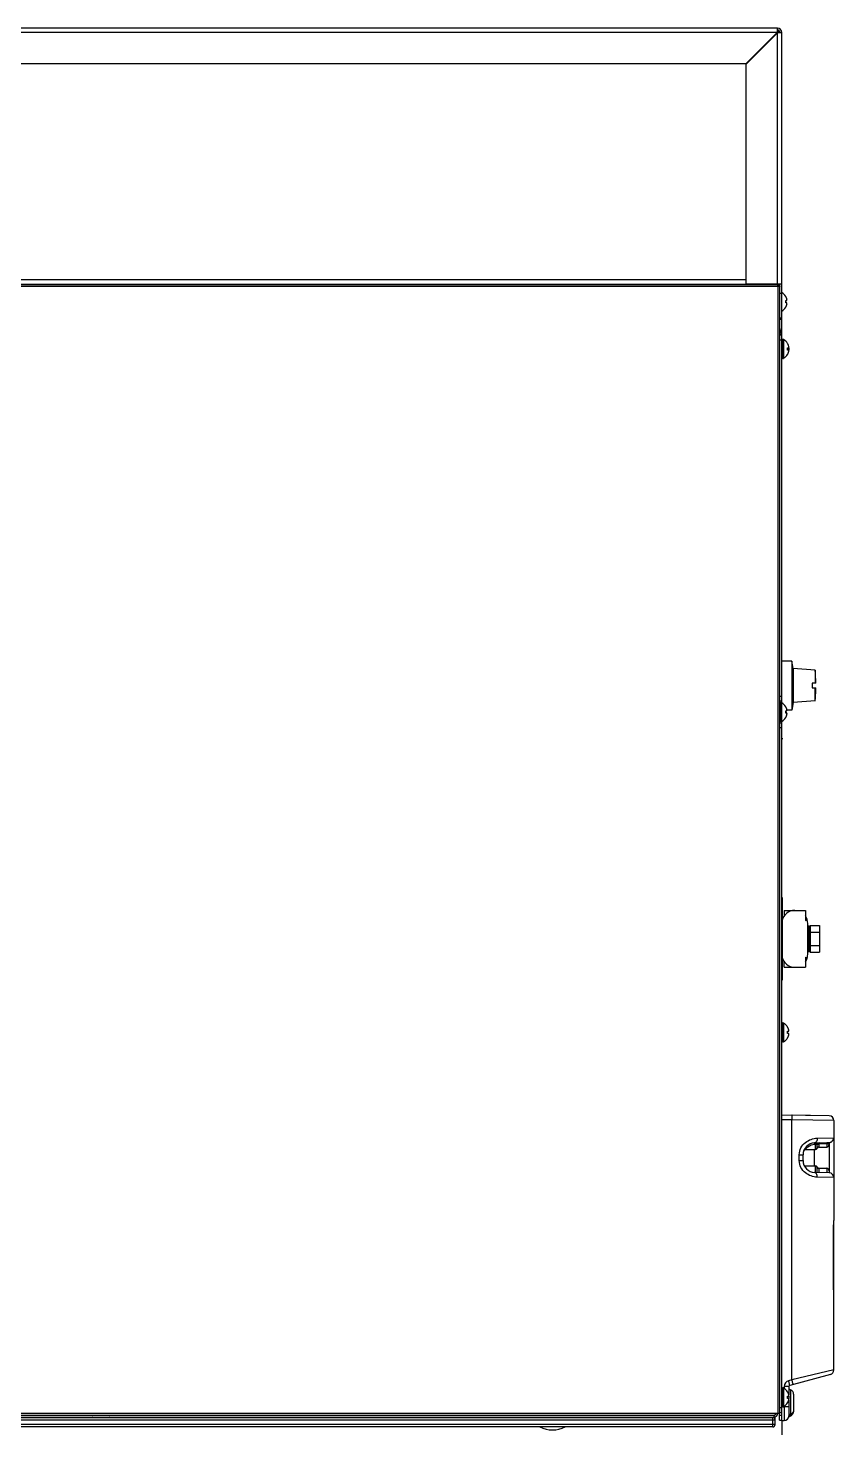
# Model space of a CAD drawing. Header units: millimetres. Extents: x -2618 to 1806, y -1718 to 1521.
# Drawn here: x -888 to -548, y -107 to 487 of the extents above; entities that cross this region are included whole.
import ezdxf

# ---------------------------------------------------------------- set-up
doc = ezdxf.new("R2010")
doc.units = ezdxf.units.MM
doc.header["$LTSCALE"] = 346.5
doc.layers.get('0').update_dxf_attribs({"linetype": 'CONTINUOUS'})
for name, color, linetype in [('ASSI', 7, 'CONTINUOUS'), ('COSMETICHE', 7, 'CONTINUOUS'), ('CURVE', 7, 'CONTINUOUS'), ('GEOM', 7, 'CONTINUOUS')]:
    doc.layers.add(name, color=color, linetype=linetype)

msp = doc.modelspace()

# ---------------------------------------------------------------- linework, layer by layer
for p, q in [((-568.26, 373.55), (-568.23, 373.55)), ((-568.26, 371.75), (-567.71, 371.75)), ((-567.71, 370.75), (-568.26, 370.75)), ((-568.23, 368.95), (-568.26, 368.95)), ((-569.91, 357.6), (-569.91, 363.75)), ((-567.46, 353.65), (-567.43, 353.65)), ((-567.46, 351.85), (-566.91, 351.85)), ((-566.91, 350.85), (-567.46, 350.85)), ((-567.1, 351.85), (-567.1, 350.85)), ((-566.91, 351.85), (-566.91, 350.85)), ((-567.43, 349.05), (-567.46, 349.05)), ((-565.71, 219.58), (-569.91, 219.58)), ((-565.71, 219.58), (-565.71, 202.65)), ((-565.15, 216.4), (-565.71, 219.58)), ((-555.85, 215.75), (-565.15, 216.4)), ((-565.15, 216.4), (-565.15, 202.7)), ((-555.85, 215.75), (-555.85, 210.25)), ((-555.51, 210.25), (-557.01, 210.25)), ((-557.01, 210.25), (-557.01, 208.25)), ((-557.01, 208.25), (-555.51, 208.25)), ((-555.85, 208.25), (-555.85, 205.33)), ((-555.85, 202.75), (-555.85, 208.25)), ((-565.71, 202.65), (-565.71, 198.92)), ((-565.15, 202.1), (-565.71, 198.92)), ((-555.85, 202.75), (-565.15, 202.1)), ((-565.15, 202.7), (-565.15, 202.1)), ((-568.26, 200.35), (-568.23, 200.35)), ((-568.26, 198.55), (-567.71, 198.55)), ((-567.71, 197.55), (-568.26, 197.55)), ((-567.71, 197.75), (-568.24, 197.75)), ((-565.71, 198.92), (-567.7, 198.92)), ((-568.23, 195.75), (-568.26, 195.75)), ((-568.91, 114.35), (-559.91, 114.35)), ((-568.91, 114.35), (-568.91, 112.01)), ((-559.91, 114.35), (-559.91, 110.08)), ((-559.91, 110.08), (-559.1, 110.3)), ((-558.91, 95.85), (-558.91, 108.85)), ((-557.91, 108), (-553.91, 108)), ((-557.91, 108), (-557.91, 96.7)), ((-553.91, 108), (-553.91, 96.7)), ((-558.66, 105.83), (-558.66, 105.64)), ((-558.66, 104.62), (-558.66, 103.97)), ((-558.66, 103.14), (-558.66, 102.42)), ((-558.66, 102.4), (-558.16, 102.4)), ((-558.66, 102.4), (-558.66, 102.3)), ((-558.66, 102.35), (-558.16, 102.35)), ((-558.66, 102.3), (-558.16, 102.3)), ((-558.66, 101.38), (-558.66, 100.82)), ((-558.28, 103.98), (-558.16, 103.98)), ((-558.2, 103.93), (-558.16, 103.93)), ((-558.18, 105.36), (-558.16, 105.36)), ((-558.17, 105.32), (-558.16, 105.32)), ((-558.16, 105.36), (-558.16, 105.29)), ((-558.16, 105.28), (-558.16, 105.06)), ((-558.16, 103.98), (-558.16, 103.89)), ((-558.16, 103.88), (-558.16, 103.32)), ((-558.16, 102.4), (-558.16, 102.3)), ((-558.16, 102.3), (-558.16, 101.56)), ((-557.91, 105.17), (-553.91, 105.17)), ((-558.66, 100.81), (-558.66, 100.72)), ((-558.66, 100.77), (-558.61, 100.77)), ((-558.66, 100.72), (-558.53, 100.72)), ((-558.66, 99.64), (-558.66, 99.43)), ((-558.66, 99.41), (-558.66, 99.34)), ((-558.66, 99.38), (-558.65, 99.38)), ((-558.66, 99.34), (-558.63, 99.34)), ((-558.16, 100.73), (-558.16, 100.08)), ((-558.16, 99.06), (-558.16, 98.87)), ((-557.91, 99.52), (-553.91, 99.52)), ((-557.91, 96.7), (-553.91, 96.7)), ((-568.91, 90.35), (-568.91, 92.69)), ((-568.91, 90.35), (-559.91, 90.35)), ((-559.91, 94.62), (-559.1, 94.4)), ((-559.91, 94.62), (-559.91, 90.35)), ((-567.46, 65.15), (-567.43, 65.15)), ((-567.46, 63.35), (-566.91, 63.35)), ((-566.91, 62.35), (-567.46, 62.35)), ((-567.43, 60.55), (-567.46, 60.55)), ((-549.87, 27.65), (-569.91, 28)), ((-565.59, 25.93), (-569.91, 26)), ((-547.91, 25.65), (-565.59, 25.93)), ((-565.59, -83.78), (-565.59, 25.93)), ((-547.91, 25.65), (-547.91, -16.46)), ((-554.93, 18.21), (-547.91, 18.43)), ((-560.64, 12.82), (-560.4, 13.21)), ((-560.4, 13.21), (-560, 13.45)), ((-560, 13.45), (-559.69, 13.5)), ((-559.69, 13.5), (-555.66, 13.5)), ((-556.08, 16.21), (-549.84, 16.43)), ((-556.05, 15.67), (-555.66, 15.68)), ((-555.66, 13.5), (-555.66, 15.68)), ((-554.95, 14), (-554.95, 15.48)), ((-554.24, 15.77), (-554.24, 14.5)), ((-554.24, 14.5), (-550.91, 14.5)), ((-554.22, 15.83), (-550.91, 15.92)), ((-550.91, 15.92), (-550.91, 14.5)), ((-549.91, 15.6), (-549.91, 15.5)), ((-549.24, 16.54), (-549.24, 16.55)), ((-562.53, 11.22), (-560.91, 11.22)), ((-562.53, 8.78), (-562.53, 11.22)), ((-562.53, 8.78), (-560.91, 8.78)), ((-560.91, 8.78), (-560.91, 11.22)), ((-560.35, 6.5), (-555.66, 6.5)), ((-555.66, 3.77), (-555.66, 6.5)), ((-554.95, 3.75), (-554.95, 6)), ((-549.84, 3.57), (-556.08, 3.79)), ((-547.91, 1.57), (-554.93, 1.79)), ((-554.24, 5.5), (-550.91, 5.5)), ((-554.24, 5.5), (-554.24, 3.72)), ((-550.91, 5.5), (-550.91, 3.6)), ((-549.91, 4.5), (-549.91, 3.57)), ((-547.91, -79.57), (-547.91, -16.85)), ((-548.13, -21.11), (-548.08, -21.11)), ((-548.13, -42.89), (-548.13, -21.11)), ((-548.08, -21.1), (-547.91, -21.1)), ((-548.08, -42.89), (-548.08, -21.11)), ((-548.13, -42.89), (-548.08, -42.89)), ((-548.08, -42.9), (-547.91, -42.9)), ((-549.39, -81.5), (-566.54, -86.1)), ((-547.91, -79.57), (-565.59, -83.78)), ((-566.91, -86.58), (-568.87, -86.58)), ((-568.87, -86.58), (-568.87, -87.37)), ((-567.46, -88.85), (-567.43, -88.85)), ((-565.59, -83.78), (-567.02, -84.17)), ((-566.91, -86.58), (-566.91, -90.15)), ((-564.99, -83.64), (-565.59, -83.78)), ((-568.97, -95), (-566.91, -95)), ((-568.87, -94.93), (-568.87, -95)), ((-568.87, -95), (-568.87, -95.1)), ((-567.46, -90.65), (-566.91, -90.65)), ((-566.91, -91.65), (-567.46, -91.65)), ((-567.43, -93.45), (-567.46, -93.45)), ((-566.91, -90.65), (-566.91, -91.65)), ((-566.91, -92.15), (-566.91, -99)), ((-1100.71, -99.65), (-572.71, -99.65)), ((-1100.71, -100.65), (-572.71, -100.65)), ((-844.64, -99.65), (-844.64, -99.55)), ((-828.77, -99.65), (-828.77, -99.55)), ((-600.31, -99.65), (-600.31, -99.55)), ((-598.79, -99.55), (-598.79, -99.66)), ((-598.31, -99.55), (-598.31, -99.66)), ((-595.64, -99.65), (-595.64, -99.55)), ((-579.77, -99.65), (-579.77, -99.55)), ((-573.71, -103.65), (-573.71, -99.65)), ((-572.71, -102.65), (-572.71, -99.65)), ((-570.91, -100.75), (-570.91, -97.85)), ((-570.91, -98.75), (-569.91, -98.75)), ((-570.91, -100.75), (-569.91, -100.75)), ((-569.91, -101), (-569.91, -97.65)), ((-572.71, -102.65), (-1100.71, -102.65)), ((-573.71, -103.65), (-1099.71, -103.65)), ((-569.91, -101), (-568.91, -101))]:
    msp.add_line(p, q)
for points in [[(-554.22, 15.83), (-554.24, 15.8), (-554.24, 15.77)], [(-548.08, -21.11), (-548.08, -20.88), (-548.04, -19.47), (-547.98, -18.23), (-547.92, -17.14), (-547.91, -16.46)], [(-547.91, -47.54), (-547.92, -47), (-547.97, -45.92), (-548.04, -44.67), (-548.08, -43.25), (-548.08, -42.89)]]:
    msp.add_lwpolyline(points)
for centre, radius, start, end in [((-572.31, 371.06), 4.75, 28.96839, 31.53408), ((-572.01, 371.25), 3.79, 0.00886, 7.59866), ((-572.01, 371.25), 3.79, 352.40134, 359.99114), ((-572.31, 371.44), 4.75, 328.46592, 331.03161), ((-572.31, 371.07), 4.75, 28.00723, 28.96807), ((-572.31, 371.43), 4.75, 331.03193, 331.99277), ((-572.31, 371.07), 4.75, 26.68055, 28.00726), ((-572.31, 371.43), 4.75, 331.99274, 333.31945), ((-572.3, 371.07), 4.74, 25.54045, 26.68049), ((-572.3, 371.43), 4.74, 333.31951, 334.45955), ((-572.3, 371.07), 4.74, 24.57112, 25.54044), ((-572.3, 371.43), 4.74, 334.45956, 335.42888), ((-572.3, 371.07), 4.73, 23.31944, 24.57114), ((-572.3, 371.43), 4.73, 335.42886, 336.68056), ((-572.29, 371.07), 4.73, 22.54613, 23.31936), ((-572.29, 371.43), 4.73, 336.68064, 337.45387), ((-572.28, 371.08), 4.72, 21.01441, 22.54631), ((-572.28, 371.42), 4.72, 337.45369, 338.98559), ((-572.28, 371.08), 4.72, 20.51698, 21.01413), ((-572.28, 371.42), 4.72, 338.98587, 339.48302), ((-572.27, 371.08), 4.7, 18.46482, 20.51762), ((-572.27, 371.42), 4.7, 339.48238, 341.53518), ((-572.25, 371.09), 4.68, 17.38273, 18.46428), ((-572.25, 371.41), 4.68, 341.53572, 342.61727), ((-572.23, 371.09), 4.67, 16.39456, 17.38268), ((-572.23, 371.41), 4.67, 342.61732, 343.60544), ((-572.2, 371.1), 4.64, 14.31758, 16.39605), ((-572.2, 371.4), 4.64, 343.60396, 345.68242), ((-569.69, 372), 2, 3.75577, 7.27883), ((-569.69, 372), 1.99, 352.72085, 356.33949), ((-569.69, 370.5), 1.99, 3.66051, 7.27916), ((-569.69, 370.5), 2, 352.72119, 356.2442), ((-569.66, 372), 1.96, 1.86802, 3.74828), ((-569.65, 372), 1.95, 0.06435, 1.86766), ((-569.65, 372), 1.95, 357.55499, 0.06214), ((-569.66, 372), 1.96, 356.34789, 357.55576), ((-569.66, 370.5), 1.96, 2.44426, 3.6521), ((-569.65, 370.5), 1.95, 359.93783, 2.44504), ((-569.65, 370.5), 1.95, 358.13237, 359.93561), ((-569.66, 370.5), 1.96, 356.25169, 358.13202), ((-571.51, 351.16), 4.75, 28.96839, 31.53408), ((-571.21, 351.35), 3.79, 0.00886, 7.59866), ((-571.21, 351.35), 3.79, 352.40134, 359.99114), ((-571.51, 351.17), 4.75, 28.00723, 28.96807), ((-571.51, 351.17), 4.75, 26.68055, 28.00726), ((-571.5, 351.17), 4.74, 25.54045, 26.68049), ((-571.5, 351.17), 4.74, 24.57112, 25.54044), ((-571.5, 351.17), 4.73, 23.31944, 24.57114), ((-571.49, 351.17), 4.73, 22.54613, 23.31936), ((-571.48, 351.18), 4.72, 21.01441, 22.54631), ((-571.48, 351.18), 4.72, 20.51698, 21.01413), ((-571.47, 351.18), 4.7, 18.46482, 20.51762), ((-571.45, 351.19), 4.68, 17.38273, 18.46428), ((-571.43, 351.19), 4.67, 16.39456, 17.38268), ((-571.4, 351.2), 4.64, 14.31758, 16.39605), ((-571.4, 351.5), 4.64, 343.60396, 345.68242), ((-568.89, 352.1), 2, 3.75577, 7.27883), ((-568.89, 352.1), 1.99, 352.72085, 356.33949), ((-568.89, 350.6), 1.99, 3.66051, 7.27916), ((-568.89, 350.6), 2, 352.72119, 356.2442), ((-568.86, 352.1), 1.96, 1.86802, 3.74828), ((-568.85, 352.1), 1.95, 0.06435, 1.86766), ((-568.85, 352.1), 1.95, 357.55499, 0.06214), ((-568.86, 352.1), 1.96, 356.34789, 357.55576), ((-568.86, 350.6), 1.96, 2.44426, 3.6521), ((-568.85, 350.6), 1.95, 359.93783, 2.44504), ((-568.85, 350.6), 1.95, 358.13237, 359.93561), ((-568.86, 350.6), 1.96, 356.25169, 358.13202), ((-571.51, 351.54), 4.75, 328.46592, 331.03161), ((-571.51, 351.53), 4.75, 331.03193, 331.99277), ((-571.51, 351.53), 4.75, 331.99274, 333.31945), ((-571.5, 351.53), 4.74, 333.31951, 334.45955), ((-571.5, 351.53), 4.74, 334.45956, 335.42888), ((-571.5, 351.53), 4.73, 335.42886, 336.68056), ((-571.49, 351.53), 4.73, 336.68064, 337.45387), ((-571.48, 351.52), 4.72, 337.45369, 338.98559), ((-571.48, 351.52), 4.72, 338.98587, 339.48302), ((-571.47, 351.52), 4.7, 339.48238, 341.53518), ((-571.45, 351.51), 4.68, 341.53572, 342.61727), ((-571.43, 351.51), 4.67, 342.61732, 343.60544), ((-615.51, 209.34), 60, 0.87368, 6.13749), ((-615.51, 209.16), 60, 353.86251, 359.12632), ((-615.51, 209.16), 60, 356.26513, 359.12632), ((-572.31, 197.86), 4.75, 28.96839, 31.53408), ((-572.01, 198.05), 3.79, 0.00886, 7.59866), ((-572.01, 198.05), 3.79, 352.40134, 359.99114), ((-572, 198.25), 3.78, 0.00197, 4.5792), ((-572.31, 197.87), 4.75, 28.00723, 28.96807), ((-572.31, 198.23), 4.75, 331.03193, 331.99277), ((-572.31, 197.87), 4.75, 26.68055, 28.00726), ((-572.31, 198.23), 4.75, 331.99274, 333.31945), ((-572.3, 197.87), 4.74, 25.54045, 26.68049), ((-572.3, 198.23), 4.74, 333.31951, 334.45955), ((-572.3, 197.87), 4.74, 24.57112, 25.54044), ((-572.3, 198.23), 4.74, 334.45956, 335.42888), ((-572.3, 197.87), 4.73, 23.31944, 24.57114), ((-572.3, 198.23), 4.73, 335.42886, 336.68056), ((-572.29, 197.87), 4.73, 22.54613, 23.31936), ((-572.29, 198.23), 4.73, 336.68064, 337.45387), ((-572.28, 197.88), 4.72, 21.01441, 22.54631), ((-572.28, 198.22), 4.72, 337.45369, 338.98559), ((-572.28, 197.88), 4.72, 20.51698, 21.01413), ((-572.28, 198.22), 4.72, 338.98587, 339.48302), ((-572.27, 197.88), 4.7, 18.46482, 20.51762), ((-572.27, 198.22), 4.7, 339.48238, 341.53518), ((-572.25, 197.89), 4.68, 17.38273, 18.46428), ((-572.25, 198.21), 4.68, 341.53572, 342.61727), ((-572.23, 197.89), 4.67, 16.39456, 17.38268), ((-572.23, 198.21), 4.67, 342.61732, 343.60544), ((-572.2, 197.9), 4.64, 14.31758, 16.39605), ((-572.2, 198.2), 4.64, 343.60396, 345.68242), ((-569.69, 198.8), 2, 3.75577, 7.27883), ((-569.69, 198.8), 1.99, 352.72085, 356.33949), ((-569.69, 197.5), 1.99, 3.66051, 7.27916), ((-569.69, 197.3), 1.99, 3.66051, 7.27916), ((-569.69, 197.3), 2, 352.72119, 356.2442), ((-569.66, 198.8), 1.96, 1.86802, 3.74828), ((-569.65, 198.8), 1.95, 0.06435, 1.86766), ((-569.65, 198.8), 1.95, 357.55499, 0.06214), ((-569.66, 198.8), 1.96, 356.34789, 357.55576), ((-569.66, 197.5), 1.96, 2.44426, 3.6521), ((-569.65, 197.5), 1.96, 1.48247, 2.44407), ((-569.65, 197.5), 1.95, 358.13236, 359.95224), ((-569.65, 197.5), 1.96, 357.085, 358.13272), ((-569.66, 197.3), 1.96, 2.44426, 3.6521), ((-569.65, 197.3), 1.95, 359.93783, 2.44504), ((-569.65, 197.3), 1.95, 358.13237, 359.93561), ((-569.66, 197.3), 1.96, 356.25169, 358.13202), ((-569.65, 197.5), 1.95, 359.9535, 1.48267), ((-572.31, 198.24), 4.75, 328.46592, 331.03161), ((-564.41, 108.85), 5.5, 90, 170.64892), ((-564.41, 108.85), 5.5, 0, 35.0968), ((-564.41, 95.85), 5.5, 324.9032, 0), ((-564.41, 95.85), 5.5, 189.35108, 270), ((-571.51, 62.66), 4.75, 28.96839, 31.53408), ((-571.21, 62.85), 3.79, 0.00886, 7.59866), ((-571.21, 62.85), 3.79, 352.40134, 359.99114), ((-571.51, 63.04), 4.75, 328.46592, 331.03161), ((-571.51, 62.67), 4.75, 28.00723, 28.96807), ((-571.51, 63.03), 4.75, 331.03193, 331.99277), ((-571.51, 62.67), 4.75, 26.68055, 28.00726), ((-571.51, 63.03), 4.75, 331.99274, 333.31945), ((-571.5, 62.67), 4.74, 25.54045, 26.68049), ((-571.5, 63.03), 4.74, 333.31951, 334.45955), ((-571.5, 62.67), 4.74, 24.57112, 25.54044), ((-571.5, 63.03), 4.74, 334.45956, 335.42888), ((-571.5, 62.67), 4.73, 23.31944, 24.57114), ((-571.5, 63.03), 4.73, 335.42886, 336.68056), ((-571.49, 62.67), 4.73, 22.54613, 23.31936), ((-571.49, 63.03), 4.73, 336.68064, 337.45387), ((-571.48, 62.68), 4.72, 21.01441, 22.54631), ((-571.48, 63.02), 4.72, 337.45369, 338.98559), ((-571.48, 62.68), 4.72, 20.51698, 21.01413), ((-571.48, 63.02), 4.72, 338.98587, 339.48302), ((-571.47, 62.68), 4.7, 18.46482, 20.51762), ((-571.47, 63.02), 4.7, 339.48238, 341.53518), ((-571.45, 62.69), 4.68, 17.38273, 18.46428), ((-571.45, 63.01), 4.68, 341.53572, 342.61727), ((-571.43, 62.69), 4.67, 16.39456, 17.38268), ((-571.43, 63.01), 4.67, 342.61732, 343.60544), ((-571.4, 62.7), 4.64, 14.31758, 16.39605), ((-571.4, 63), 4.64, 343.60396, 345.68242), ((-568.89, 63.6), 2, 3.75577, 7.27883), ((-568.89, 63.6), 1.99, 352.72085, 356.33949), ((-568.89, 62.1), 1.99, 3.66051, 7.27916), ((-568.89, 62.1), 2, 352.72119, 356.2442), ((-568.86, 63.6), 1.96, 1.86802, 3.74828), ((-568.85, 63.6), 1.95, 0.06435, 1.86766), ((-568.85, 63.6), 1.95, 357.55499, 0.06214), ((-568.86, 63.6), 1.96, 356.34789, 357.55576), ((-568.86, 62.1), 1.96, 2.44426, 3.6521), ((-568.85, 62.1), 1.95, 359.93783, 2.44504), ((-568.85, 62.1), 1.95, 358.13237, 359.93561), ((-568.86, 62.1), 1.96, 356.25169, 358.13202), ((-549.91, 25.65), 2, 0, 89), ((-549.91, 18.43), 2, 272, 0), ((-555.91, 11.22), 5, 92, 180), ((-555.66, 14.25), 0.75, 270, 340.52878), ((-554.24, 13.75), 0.75, 90, 160.52878), ((-550.91, 15.5), 1, 270, 0), ((-548.91, 15.6), 1, 109.47122, 180), ((-555.91, 8.78), 5, 180, 268), ((-555.66, 5.75), 0.75, 19.47122, 90), ((-554.24, 6.25), 0.75, 199.47122, 270), ((-550.91, 4.5), 1, 0, 90), ((-549.91, 1.57), 2, 0, 88), ((-549.91, -79.57), 2, 285, 359.99258), ((-566.37, -86.58), 2.5, 105.00001, 179.99999), ((-571.51, -91.34), 4.75, 28.96839, 31.53408), ((-571.51, -91.33), 4.75, 28.00723, 28.96807), ((-566.41, -86.58), 0.5, 105, 180), ((-571.21, -91.15), 3.79, 0.00886, 7.59866), ((-571.21, -91.15), 3.79, 352.40134, 359.99114), ((-571.51, -90.96), 4.75, 328.46592, 331.03161), ((-571.51, -90.97), 4.75, 331.03193, 331.99277), ((-571.51, -91.33), 4.75, 26.68055, 28.00726), ((-571.51, -90.97), 4.75, 331.99274, 333.31945), ((-571.5, -91.33), 4.74, 25.54045, 26.68049), ((-571.5, -90.97), 4.74, 333.31951, 334.45955), ((-571.5, -91.33), 4.74, 24.57112, 25.54044), ((-571.5, -90.97), 4.74, 334.45956, 335.42888), ((-571.5, -91.33), 4.73, 23.31944, 24.57114), ((-571.5, -90.97), 4.73, 335.42886, 336.68056), ((-571.49, -91.33), 4.73, 22.54613, 23.31936), ((-571.49, -90.97), 4.73, 336.68064, 337.45387), ((-571.48, -91.32), 4.72, 21.01441, 22.54631), ((-571.48, -90.98), 4.72, 337.45369, 338.98559), ((-571.48, -91.32), 4.72, 20.51698, 21.01413), ((-571.48, -90.98), 4.72, 338.98587, 339.48302), ((-571.47, -91.32), 4.7, 18.46482, 20.51762), ((-571.47, -90.98), 4.7, 339.48238, 341.53518), ((-571.45, -91.31), 4.68, 17.38273, 18.46428), ((-571.45, -90.99), 4.68, 341.53572, 342.61727), ((-571.43, -91.31), 4.67, 16.39456, 17.38268), ((-571.43, -90.99), 4.67, 342.61732, 343.60544), ((-571.4, -91.3), 4.64, 14.31758, 16.39605), ((-571.4, -91), 4.64, 343.60396, 345.68242), ((-568.89, -90.4), 2, 3.75577, 7.27883), ((-568.89, -90.4), 1.99, 352.72085, 356.33949), ((-568.89, -91.9), 1.99, 3.66051, 7.27916), ((-568.89, -91.9), 2, 352.72119, 356.2442), ((-568.86, -90.4), 1.96, 1.86802, 3.74828), ((-568.85, -90.4), 1.95, 0.06435, 1.86766), ((-568.85, -90.4), 1.95, 357.55499, 0.06214), ((-568.86, -90.4), 1.96, 356.34789, 357.55576), ((-568.86, -91.9), 1.96, 2.44426, 3.6521), ((-568.85, -91.9), 1.95, 359.93783, 2.44504), ((-568.85, -91.9), 1.95, 358.13237, 359.93561), ((-568.86, -91.9), 1.96, 356.25169, 358.13202), ((-846.13, -99.15), 0.5, 270, 309.52284), ((-827.29, -99.15), 0.5, 230.4993, 270), ((-721.63, -99.15), 0.5, 296.61521, 309.5007), ((-702.79, -99.15), 0.5, 230.47716, 243.38377), ((-629.13, -99.15), 0.5, 296.5639, 304.99126), ((-608.29, -99.15), 0.5, 235.00874, 243.4361), ((-597.13, -99.15), 0.5, 270, 309.52284), ((-578.29, -99.15), 0.5, 230.4993, 270), ((-573.71, -100.65), 1, 0, 90), ((-568.91, -99), 2, 270, 0), ((-573.71, -102.65), 1, 270, 0)]:
    msp.add_arc(centre, radius, start, end)
for points, knots in [([(-565.59, 25.93), (-565.59, 26.18), (-565.58, 26.65), (-565.57, 27.21), (-565.58, 27.56), (-565.57, 27.76), (-565.6, 27.84), (-565.58, 27.92), (-565.59, 27.92)], [0, 0, 0, 0, 0.38252, 0.706801, 0.831043, 0.923531, 0.980442, 1, 1, 1, 1]), ([(-562.53, 11.22), (-562.53, 12.22), (-562.02, 14.24), (-559.54, 17.19), (-556.7, 18.16), (-554.93, 18.21)], [0, 0, 0, 0, 0.266995, 0.529892, 1, 1, 1, 1]), ([(-554.93, 18.21), (-554.92, 17.74), (-555.02, 16.9), (-555.74, 16.23), (-556.08, 16.21)], [0, 0, 0, 0, 0.582908, 1, 1, 1, 1]), ([(-559.69, 13.5), (-559.72, 13.51), (-559.58, 13.66), (-559.55, 13.85), (-559.25, 14.24), (-558.36, 15.2), (-557.05, 15.64), (-556.05, 15.67)], [0, 0, 0, 0, 0.020024, 0.080289, 0.180438, 0.315929, 1, 1, 1, 1]), ([(-556.08, 16.19), (-556.08, 16.2), (-556.08, 16.2), (-556.08, 16.21), (-556.08, 16.21)], [0, 0, 0, 0, 0.739021, 1, 1, 1, 1]), ([(-556.05, 15.67), (-556.05, 15.73), (-556.06, 15.91), (-556.06, 16.08), (-556.08, 16.19)], [0, 0, 0, 0, 0.353636, 1, 1, 1, 1]), ([(-555.66, 15.68), (-555.66, 15.82), (-555.65, 16.01), (-555.69, 16.15), (-555.68, 16.23), (-555.69, 16.23)], [0, 0, 0, 0, 0.729668, 0.930649, 1, 1, 1, 1]), ([(-555.66, 15.68), (-555.57, 15.69), (-555.33, 15.69), (-555.03, 15.62), (-554.95, 15.48)], [0, 0, 0, 0, 0.360145, 1, 1, 1, 1]), ([(-554.95, 15.48), (-554.92, 15.52), (-554.73, 15.71), (-554.45, 15.77), (-554.24, 15.77)], [0, 0, 0, 0, 0.20423, 1, 1, 1, 1]), ([(-554.83, 15.81), (-554.8, 15.84), (-554.61, 15.92), (-554.38, 15.88), (-554.22, 15.83)], [0, 0, 0, 0, 0.198524, 1, 1, 1, 1]), ([(-554.22, 15.83), (-554.22, 15.94), (-554.2, 16.07), (-554.16, 16.28), (-554.11, 16.28)], [0, 0, 0, 0, 0.706328, 1, 1, 1, 1]), ([(-550.91, 15.92), (-550.91, 16.04), (-550.97, 16.14), (-550.9, 16.4), (-550.94, 16.39)], [0, 0, 0, 0, 0.73255, 1, 1, 1, 1]), ([(-550.47, 15.92), (-550.45, 15.91), (-550.41, 15.91), (-550.37, 15.91), (-550.35, 15.9)], [0, 0, 0, 0, 0.517156, 1, 1, 1, 1]), ([(-550.35, 15.9), (-550.33, 15.98), (-550.24, 16.21), (-550.01, 16.43), (-549.84, 16.43)], [0, 0, 0, 0, 0.304577, 1, 1, 1, 1]), ([(-550.35, 15.9), (-550.22, 15.88), (-549.94, 15.91), (-549.91, 15.67), (-549.91, 15.6)], [0, 0, 0, 0, 0.681324, 1, 1, 1, 1]), ([(-554.93, 1.79), (-556.7, 1.84), (-559.54, 2.82), (-562.02, 5.76), (-562.53, 7.78), (-562.53, 8.78)], [0, 0, 0, 0, 0.470762, 0.733615, 1, 1, 1, 1]), ([(-554.93, 1.79), (-554.92, 2.26), (-555.02, 3.1), (-555.74, 3.77), (-556.08, 3.79)], [0, 0, 0, 0, 0.582913, 1, 1, 1, 1]), ([(-548.13, -21.11), (-548.13, -20.21), (-548.06, -18.66), (-547.91, -17.11), (-547.91, -16.46)], [0, 0, 0, 0, 0.576693, 1, 1, 1, 1]), ([(-547.91, -47.54), (-547.91, -46.89), (-548.06, -45.34), (-548.13, -43.79), (-548.13, -42.89)], [0, 0, 0, 0, 0.423235, 1, 1, 1, 1]), ([(-566.54, -86.1), (-566.52, -86.09), (-566.56, -86.02), (-566.56, -85.93), (-566.61, -85.74), (-566.69, -85.4), (-566.83, -84.86), (-566.95, -84.41), (-567.02, -84.17)], [0, 0, 0, 0, 0.019518, 0.076364, 0.168767, 0.292924, 0.617151, 1, 1, 1, 1]), ([(-565.11, -85.71), (-565.1, -85.71), (-565.13, -85.64), (-565.13, -85.55), (-565.19, -85.36), (-565.26, -85.02), (-565.41, -84.48), (-565.53, -84.03), (-565.59, -83.78)], [0, 0, 0, 0, 0.019518, 0.076364, 0.168767, 0.292924, 0.617151, 1, 1, 1, 1]), ([(-568.87, -95.1), (-568.87, -95.85), (-568.87, -96.95), (-568.88, -98.34), (-568.88, -99.23), (-568.9, -99.93), (-568.86, -100.52), (-568.94, -100.76), (-568.87, -101), (-568.91, -101)], [0, 0, 0, 0, 0.38415, 0.556978, 0.708214, 0.832143, 0.924162, 0.980826, 1, 1, 1, 1])]:
    msp.add_open_spline(points, degree=3, knots=knots)
for points in [[(-554.83, 15.81), (-554.89, 15.71), (-554.93, 15.6), (-554.95, 15.48)], [(-554.11, 16.28), (-554.4, 16.27), (-554.69, 16.06), (-554.83, 15.81)], [(-550.91, 15.92), (-550.76, 15.93), (-550.61, 15.93), (-550.47, 15.92)]]:
    msp.add_open_spline(points, degree=3)
at = {"layer": 'ASSI'}
for p, q in [((-569.31, 355.35), (-569.51, 355.35)), ((-569.51, 347.35), (-569.51, 355.35)), ((-569.31, 347.35), (-569.31, 355.35)), ((-569.1, 347.4), (-569.1, 355.3)), ((-569.31, 347.35), (-569.51, 347.35)), ((-570.11, 202.05), (-570.31, 202.05)), ((-570.31, 194.05), (-570.31, 202.05)), ((-570.11, 194.05), (-570.11, 202.05)), ((-569.9, 194.1), (-569.9, 202)), ((-570.11, 194.05), (-570.31, 194.05)), ((-558.38, 107.7), (-558.9, 107.7)), ((-558.9, 107.59), (-558.43, 107.65)), ((-558.38, 107.11), (-558.9, 107.59)), ((-558.81, 107.25), (-558.9, 107.17)), ((-558.9, 106.85), (-558.43, 106.96)), ((-557.91, 107.17), (-558.43, 107.65)), ((-557.91, 106.05), (-558.43, 106.96)), ((-558.38, 107.7), (-557.91, 107.7)), ((-558.38, 107.11), (-557.91, 107.17)), ((-558.91, 105.35), (-558.83, 105.35)), ((-558.38, 105.94), (-558.9, 106.85)), ((-558.72, 106.36), (-558.9, 106.05)), ((-558.9, 105.56), (-558.43, 105.71)), ((-558.38, 104.34), (-558.9, 105.56)), ((-558.89, 105.5), (-558.9, 105.56)), ((-558.9, 103.89), (-558.43, 104.06)), ((-558.38, 102.5), (-558.9, 103.89)), ((-558.9, 102.03), (-558.43, 102.2)), ((-558.38, 100.64), (-558.9, 102.03)), ((-558.66, 105.84), (-558.66, 105.64)), ((-558.66, 103.97), (-558.66, 104.62)), ((-558.66, 102.42), (-558.66, 103.14)), ((-558.66, 102.4), (-558.66, 102.4)), ((-558.66, 102.35), (-558.66, 102.3)), ((-558.66, 100.81), (-558.66, 101.38)), ((-558.53, 105.68), (-558.49, 105.73)), ((-557.91, 104.49), (-558.43, 105.71)), ((-557.91, 102.67), (-558.43, 104.06)), ((-557.91, 100.81), (-558.43, 102.2)), ((-558.38, 105.94), (-557.91, 106.05)), ((-558.38, 104.34), (-557.91, 104.49)), ((-558.38, 102.5), (-557.91, 102.67)), ((-558.18, 103.92), (-558.19, 103.93)), ((-558.16, 105.35), (-557.91, 105.35)), ((-558.16, 105.32), (-558.16, 105.3)), ((-558.16, 105.06), (-558.16, 105.29)), ((-558.16, 103.32), (-558.16, 103.93)), ((-558.16, 102.4), (-558.16, 102.4)), ((-558.16, 101.56), (-558.16, 102.35)), ((-558.09, 106.35), (-558.07, 106.39)), ((-558.06, 105.61), (-557.91, 105.56)), ((-557.99, 105.35), (-557.98, 105.38)), ((-557.98, 105.38), (-557.93, 105.5)), ((-557.97, 106.86), (-557.91, 106.85)), ((-557.93, 105.5), (-557.91, 105.56)), ((-558.91, 99.35), (-558.66, 99.35)), ((-558.9, 100.21), (-558.43, 100.36)), ((-558.38, 98.99), (-558.9, 100.21)), ((-558.89, 99.2), (-558.9, 99.14)), ((-558.9, 99.14), (-558.76, 99.09)), ((-558.9, 98.65), (-558.43, 98.76)), ((-558.38, 97.74), (-558.9, 98.65)), ((-558.9, 97.85), (-558.84, 97.84)), ((-558.9, 97.53), (-558.43, 97.59)), ((-558.38, 97.05), (-558.9, 97.53)), ((-558.9, 97), (-557.91, 97)), ((-558.83, 99.35), (-558.89, 99.2)), ((-558.72, 99.35), (-558.74, 99.34)), ((-558.66, 100.77), (-558.66, 100.73)), ((-558.66, 99.41), (-558.66, 99.64)), ((-558.66, 99.38), (-558.66, 99.35)), ((-557.91, 99.14), (-558.43, 100.36)), ((-557.91, 97.85), (-558.43, 98.76)), ((-557.91, 97.11), (-558.43, 97.59)), ((-558.38, 100.64), (-557.91, 100.81)), ((-558.38, 98.99), (-557.91, 99.14)), ((-558.38, 97.74), (-557.91, 97.85)), ((-558.38, 97.05), (-557.91, 97.11)), ((-558.3, 98.99), (-558.34, 98.94)), ((-558.16, 100.08), (-558.16, 100.73)), ((-558.16, 98.49), (-558.16, 99.06)), ((-558.11, 98.43), (-558.13, 98.52)), ((-557.91, 98.65), (-558.09, 98.35)), ((-557.91, 97.53), (-558, 97.45)), ((-557.99, 99.35), (-557.91, 99.35)), ((-557.93, 99.2), (-557.91, 99.14)), ((-569.31, 66.85), (-569.51, 66.85)), ((-569.51, 58.85), (-569.51, 66.85)), ((-569.31, 58.85), (-569.31, 66.85)), ((-569.1, 58.9), (-569.1, 66.8)), ((-569.31, 58.85), (-569.51, 58.85)), ((-569.31, -87.15), (-569.51, -87.15)), ((-569.51, -95.15), (-569.51, -87.15)), ((-569.31, -95.15), (-569.31, -87.15)), ((-569.1, -95.1), (-569.1, -87.2)), ((-569.31, -95.15), (-569.51, -95.15))]:
    msp.add_line(p, q, dxfattribs=at)
for points in [[(-558.76, 107.14), (-558.7, 107.01), (-558.68, 106.9)], [(-558.89, 105.5), (-558.82, 105.33), (-558.74, 105.13), (-558.69, 104.95), (-558.66, 104.79), (-558.66, 104.62)], [(-558.85, 106.66), (-558.79, 106.51), (-558.71, 106.31)], [(-558.71, 106.31), (-558.67, 106.09), (-558.66, 105.83)], [(-558.07, 106.39), (-558.04, 106.48), (-558.01, 106.56), (-557.97, 106.64), (-557.96, 106.66)], [(-558.73, 98.35), (-558.79, 98.19), (-558.85, 98.04)], [(-558.06, 99.55), (-558.12, 99.74), (-558.15, 99.9), (-558.16, 100.08)], [(-558.13, 98.52), (-558.15, 98.61), (-558.15, 98.7), (-558.16, 98.79)], [(-558.05, 97.56), (-558.06, 97.56), (-558.07, 97.59), (-558.08, 97.61), (-558.09, 97.64), (-558.1, 97.66), (-558.11, 97.69), (-558.12, 97.71), (-558.12, 97.73), (-558.13, 97.76), (-558.13, 97.78), (-558.14, 97.8)], [(-557.96, 98.04), (-557.97, 98.07), (-558.01, 98.16), (-558.05, 98.25), (-558.08, 98.34), (-558.11, 98.43)], [(-557.93, 99.2), (-557.99, 99.36), (-558.06, 99.55)]]:
    msp.add_lwpolyline(points, dxfattribs=at)
for centre, radius, start, end in [((-572.33, 371.05), 4.8, 31.37271, 59.69882), ((-572.33, 371.45), 4.8, 300.30118, 328.62729), ((-569.51, 354.95), 0.4, 90, 159.71019), ((-569.31, 354.95), 0.4, 59.69882, 90), ((-571.53, 351.15), 4.8, 31.37271, 59.69882), ((-569.51, 347.75), 0.4, 180, 270), ((-569.31, 347.75), 0.4, 270, 300.30118), ((-571.53, 351.55), 4.8, 300.30118, 328.62729), ((-570.31, 201.65), 0.4, 90, 180), ((-570.11, 201.65), 0.4, 59.69882, 90), ((-572.33, 197.85), 4.8, 31.37271, 59.69882), ((-570.31, 194.45), 0.4, 180, 270), ((-570.11, 194.45), 0.4, 270, 300.30118), ((-572.33, 198.25), 4.8, 300.30118, 328.62729), ((-557.5, 107.32), 1.41, 197.24873, 199.0378), ((-562.08, 108.22), 4.37, 325.17194, 325.44859), ((-558.65, 103.23), 0.833, 61.48511, 63.4214), ((-558.46, 105.24), 0.309, 21.32467, 23.36525), ((-558.34, 105.27), 0.181, 4.57656, 6.53467), ((-558.33, 105.27), 0.171, 0.02453, 4.59667), ((-557.64, 106.12), 0.566, 147.54827, 148.73895), ((-559.27, 98.64), 0.683, 326.22398, 328.62828), ((-558.49, 99.43), 0.17, 180.02937, 184.68949), ((-558.38, 99.45), 0.275, 199.24641, 200.23791), ((-558.36, 99.46), 0.301, 200.27026, 203.3638), ((-561.38, 101.12), 3.74, 325.32319, 325.85624), ((-559.23, 97.4), 1.33, 16.12055, 19.14431), ((-569.51, 66.45), 0.4, 90, 180), ((-569.31, 66.45), 0.4, 59.69882, 90), ((-571.53, 62.65), 4.8, 31.37271, 59.69882), ((-571.53, 63.05), 4.8, 300.30118, 328.62729), ((-569.51, 59.25), 0.4, 180, 270), ((-569.31, 59.25), 0.4, 270, 300.30118), ((-569.51, -87.55), 0.4, 90, 158.79091), ((-569.31, -87.55), 0.4, 59.69882, 90), ((-571.53, -91.35), 4.8, 31.37271, 59.69882), ((-569.51, -94.75), 0.4, 180, 270), ((-571.53, -90.95), 4.8, 300.30118, 328.62729), ((-861.01, -99.95), 0.4, 90, 130.54788), ((-853.81, -99.95), 0.4, 49.45212, 90), ((-569.31, -94.75), 0.4, 270, 300.30118)]:
    msp.add_arc(centre, radius, start, end, dxfattribs=at)
for points in [[(-558.89, 107.59), (-558.89, 107.63), (-558.9, 107.66), (-558.9, 107.7)], [(-558.85, 106.9), (-558.88, 106.99), (-558.9, 107.08), (-558.9, 107.17)], [(-558.02, 107.27), (-557.98, 107.37), (-557.94, 107.48), (-557.92, 107.59)], [(-557.92, 107.59), (-557.92, 107.63), (-557.91, 107.66), (-557.91, 107.7)], [(-558.37, 105.62), (-558.39, 105.63), (-558.4, 105.65), (-558.41, 105.66)], [(-558.21, 103.94), (-558.22, 103.95), (-558.24, 103.96), (-558.25, 103.96)], [(-558.16, 105.29), (-558.16, 105.31), (-558.16, 105.33), (-558.17, 105.35)], [(-558.16, 103.88), (-558.16, 103.89), (-558.16, 103.9), (-558.17, 103.91)], [(-558.16, 105.35), (-558.16, 105.37), (-558.15, 105.39), (-558.15, 105.41)], [(-558.16, 103.98), (-558.16, 103.99), (-558.15, 104), (-558.15, 104.01)], [(-558.11, 106.42), (-558.1, 106.44), (-558.09, 106.45), (-558.08, 106.47)], [(-558.09, 105.35), (-558.08, 105.36), (-558.07, 105.37), (-558.06, 105.37)], [(-558.08, 106.47), (-558.04, 106.53), (-557.99, 106.59), (-557.96, 106.66)], [(-558.06, 105.37), (-558.03, 105.39), (-558.01, 105.41), (-557.99, 105.42)], [(-557.99, 105.42), (-557.96, 105.45), (-557.94, 105.47), (-557.93, 105.5)], [(-558.89, 97.11), (-558.89, 97.07), (-558.9, 97.04), (-558.9, 97)], [(-558.81, 99.29), (-558.84, 99.26), (-558.87, 99.23), (-558.89, 99.2)], [(-558.79, 97.43), (-558.84, 97.33), (-558.87, 97.22), (-558.89, 97.11)], [(-558.71, 98.26), (-558.76, 98.19), (-558.82, 98.12), (-558.85, 98.04)], [(-558.74, 99.34), (-558.76, 99.32), (-558.79, 99.3), (-558.81, 99.29)], [(-558.66, 99.41), (-558.65, 99.39), (-558.65, 99.38), (-558.64, 99.36)], [(-558.64, 99.34), (-558.63, 99.32), (-558.62, 99.31), (-558.61, 99.29)], [(-558.61, 100.77), (-558.6, 100.76), (-558.59, 100.75), (-558.57, 100.74)], [(-558.57, 100.74), (-558.56, 100.74), (-558.55, 100.73), (-558.53, 100.72)], [(-558.43, 99.07), (-558.42, 99.06), (-558.41, 99.05), (-558.4, 99.04)], [(-557.95, 97.77), (-557.93, 97.7), (-557.91, 97.61), (-557.91, 97.53)], [(-557.92, 97.11), (-557.92, 97.07), (-557.91, 97.04), (-557.91, 97)]]:
    msp.add_open_spline(points, degree=3, dxfattribs=at)
for points, knots in [([(-558.76, 107.14), (-558.78, 107.18), (-558.85, 107.32), (-558.9, 107.47), (-558.9, 107.59)], [0, 0, 0, 0, 0.245221, 1, 1, 1, 1]), ([(-558.44, 106.95), (-558.43, 106.97), (-558.4, 107.02), (-558.38, 107.07), (-558.38, 107.11)], [0, 0, 0, 0, 0.333106, 1, 1, 1, 1]), ([(-558.4, 107.62), (-558.4, 107.63), (-558.39, 107.66), (-558.38, 107.68), (-558.38, 107.7)], [0, 0, 0, 0, 0.309059, 1, 1, 1, 1]), ([(-558.14, 106.45), (-558.12, 106.51), (-558.07, 106.63), (-557.97, 106.85), (-557.91, 107.04), (-557.91, 107.17)], [0, 0, 0, 0, 0.251994, 0.505337, 1, 1, 1, 1]), ([(-558, 107.25), (-557.99, 107.27), (-557.94, 107.38), (-557.91, 107.5), (-557.91, 107.59)], [0, 0, 0, 0, 0.243423, 1, 1, 1, 1]), ([(-558.85, 106.66), (-558.87, 106.7), (-558.89, 106.76), (-558.9, 106.83), (-558.9, 106.85)], [0, 0, 0, 0, 0.735801, 1, 1, 1, 1]), ([(-558.76, 105.61), (-558.77, 105.64), (-558.84, 105.78), (-558.9, 105.94), (-558.9, 106.05)], [0, 0, 0, 0, 0.263741, 1, 1, 1, 1]), ([(-558.66, 102.3), (-558.66, 102.29), (-558.68, 102.26), (-558.72, 102.23), (-558.76, 102.2), (-558.81, 102.15), (-558.86, 102.1), (-558.9, 102.05), (-558.9, 102.03)], [0, 0, 0, 0, 0.103276, 0.247296, 0.403723, 0.560673, 0.835465, 1, 1, 1, 1]), ([(-558.66, 103.98), (-558.66, 104.02), (-558.61, 104.12), (-558.5, 104.2), (-558.43, 104.27), (-558.38, 104.32), (-558.38, 104.34)], [0, 0, 0, 0, 0.31304, 0.617988, 0.870702, 1, 1, 1, 1]), ([(-558.66, 102.4), (-558.66, 102.41), (-558.64, 102.43), (-558.62, 102.43), (-558.61, 102.44)], [0, 0, 0, 0, 0.677927, 1, 1, 1, 1]), ([(-558.61, 102.44), (-558.59, 102.44), (-558.54, 102.45), (-558.46, 102.47), (-558.42, 102.49), (-558.38, 102.49), (-558.38, 102.5)], [0, 0, 0, 0, 0.336294, 0.673512, 0.913555, 1, 1, 1, 1]), ([(-558.48, 105.75), (-558.46, 105.79), (-558.42, 105.84), (-558.38, 105.91), (-558.38, 105.94)], [0, 0, 0, 0, 0.634589, 1, 1, 1, 1]), ([(-558.28, 103.98), (-558.31, 103.99), (-558.36, 104.01), (-558.41, 104.04), (-558.42, 104.05), (-558.43, 104.06)], [0, 0, 0, 0, 0.679396, 0.895185, 1, 1, 1, 1]), ([(-558.16, 102.3), (-558.16, 102.28), (-558.23, 102.25), (-558.3, 102.24), (-558.36, 102.23), (-558.39, 102.22), (-558.42, 102.21), (-558.43, 102.2), (-558.43, 102.2)], [0, 0, 0, 0, 0.234722, 0.591057, 0.75759, 0.887532, 0.968178, 1, 1, 1, 1]), ([(-558.18, 105.36), (-558.19, 105.39), (-558.24, 105.48), (-558.32, 105.56), (-558.37, 105.62)], [0, 0, 0, 0, 0.271334, 1, 1, 1, 1]), ([(-558.19, 103.93), (-558.2, 103.93), (-558.2, 103.93), (-558.21, 103.94), (-558.21, 103.94)], [0, 0, 0, 0, 0.490794, 1, 1, 1, 1]), ([(-558.17, 103.91), (-558.17, 103.91), (-558.18, 103.91), (-558.18, 103.92), (-558.18, 103.92)], [0, 0, 0, 0, 0.487811, 1, 1, 1, 1]), ([(-558.16, 102.4), (-558.16, 102.41), (-558.14, 102.42), (-558.13, 102.44), (-558.12, 102.44)], [0, 0, 0, 0, 0.410747, 1, 1, 1, 1]), ([(-558.15, 105.41), (-558.13, 105.46), (-558.07, 105.57), (-557.97, 105.77), (-557.91, 105.94), (-557.91, 106.05)], [0, 0, 0, 0, 0.254924, 0.515386, 1, 1, 1, 1]), ([(-558.15, 104.01), (-558.13, 104.06), (-558.06, 104.15), (-557.97, 104.3), (-557.91, 104.43), (-557.91, 104.49)], [0, 0, 0, 0, 0.261167, 0.666579, 1, 1, 1, 1]), ([(-558.12, 102.44), (-558.1, 102.47), (-558.05, 102.5), (-557.99, 102.56), (-557.94, 102.62), (-557.91, 102.65), (-557.91, 102.67)], [0, 0, 0, 0, 0.300284, 0.600908, 0.849797, 1, 1, 1, 1]), ([(-557.96, 106.66), (-557.94, 106.7), (-557.92, 106.76), (-557.91, 106.83), (-557.91, 106.85)], [0, 0, 0, 0, 0.73567, 1, 1, 1, 1]), ([(-558.66, 100.72), (-558.66, 100.7), (-558.68, 100.66), (-558.73, 100.57), (-558.8, 100.47), (-558.87, 100.34), (-558.9, 100.25), (-558.9, 100.21)], [0, 0, 0, 0, 0.116262, 0.247953, 0.523707, 0.785175, 1, 1, 1, 1]), ([(-558.66, 99.34), (-558.66, 99.31), (-558.68, 99.25), (-558.73, 99.14), (-558.81, 99), (-558.87, 98.83), (-558.9, 98.71), (-558.9, 98.65)], [0, 0, 0, 0, 0.122941, 0.25042, 0.510884, 0.765867, 1, 1, 1, 1]), ([(-558.67, 98.25), (-558.71, 98.13), (-558.83, 97.91), (-558.9, 97.66), (-558.9, 97.53)], [0, 0, 0, 0, 0.505411, 1, 1, 1, 1]), ([(-558.85, 98.04), (-558.87, 98), (-558.89, 97.94), (-558.9, 97.87), (-558.9, 97.85)], [0, 0, 0, 0, 0.735799, 1, 1, 1, 1]), ([(-558.81, 97.45), (-558.83, 97.43), (-558.87, 97.32), (-558.9, 97.2), (-558.9, 97.11)], [0, 0, 0, 0, 0.243523, 1, 1, 1, 1]), ([(-558.66, 100.82), (-558.66, 100.82), (-558.65, 100.79), (-558.63, 100.78), (-558.61, 100.77)], [0, 0, 0, 0, 0.186279, 1, 1, 1, 1]), ([(-558.61, 99.29), (-558.6, 99.27), (-558.54, 99.19), (-558.48, 99.13), (-558.43, 99.07)], [0, 0, 0, 0, 0.276569, 1, 1, 1, 1]), ([(-558.53, 100.72), (-558.5, 100.71), (-558.45, 100.69), (-558.4, 100.66), (-558.39, 100.65), (-558.38, 100.64)], [0, 0, 0, 0, 0.680127, 0.89439, 1, 1, 1, 1]), ([(-558.16, 100.72), (-558.16, 100.68), (-558.21, 100.58), (-558.31, 100.5), (-558.38, 100.43), (-558.43, 100.38), (-558.43, 100.36)], [0, 0, 0, 0, 0.313522, 0.617979, 0.870369, 1, 1, 1, 1]), ([(-558.34, 98.94), (-558.36, 98.91), (-558.4, 98.85), (-558.43, 98.78), (-558.43, 98.76)], [0, 0, 0, 0, 0.63251, 1, 1, 1, 1]), ([(-558.38, 97.75), (-558.38, 97.73), (-558.41, 97.68), (-558.43, 97.63), (-558.43, 97.59)], [0, 0, 0, 0, 0.333914, 1, 1, 1, 1]), ([(-558.41, 97.08), (-558.41, 97.07), (-558.42, 97.04), (-558.43, 97.02), (-558.43, 97)], [0, 0, 0, 0, 0.307899, 1, 1, 1, 1]), ([(-558.06, 99.09), (-558.04, 99.06), (-557.97, 98.92), (-557.91, 98.76), (-557.91, 98.65)], [0, 0, 0, 0, 0.263535, 1, 1, 1, 1]), ([(-558.05, 97.56), (-558.03, 97.52), (-557.96, 97.39), (-557.91, 97.23), (-557.91, 97.11)], [0, 0, 0, 0, 0.245538, 1, 1, 1, 1]), ([(-557.96, 98.04), (-557.94, 98), (-557.92, 97.94), (-557.91, 97.87), (-557.91, 97.85)], [0, 0, 0, 0, 0.735679, 1, 1, 1, 1])]:
    msp.add_open_spline(points, degree=3, knots=knots, dxfattribs=at)
at = {"layer": 'COSMETICHE'}
for p, q in [((-1127.91, 378.49), (-571.51, 378.49)), ((-571.51, 378.49), (-571.51, 378.74)), ((-570.71, 377.85), (-570.71, 377.75))]:
    msp.add_line(p, q, dxfattribs=at)
for centre, radius, start, end in [((-571.6, 377.85), 0.894, 45.62666, 52.02708), ((-571.61, 377.85), 0.906, 32.72368, 45.63138), ((-571.6, 377.85), 0.894, 26.03101, 32.72949), ((-571.6, 377.85), 0.894, 19.59885, 26.00798), ((-571.61, 377.85), 0.906, 6.69539, 19.60365), ((-571.6, 377.85), 0.894, 0.01191, 6.70111)]:
    msp.add_arc(centre, radius, start, end, dxfattribs=at)
at = {"layer": 'CURVE'}
msp.add_line((-569.91, -101), (-569.91, -107), dxfattribs=at)
at = {"layer": 'GEOM'}
for p, q in [((-571.71, 486.75), (-1178.51, 486.75)), ((-571.85, 484.95), (-1178.36, 484.95)), ((-571.85, 484.95), (-585.05, 471.75)), ((-571.71, 484.81), (-584.91, 471.61)), ((-571.85, 484.95), (-571.8, 485.02)), ((-571.85, 484.95), (-571.75, 485.02)), ((-571.75, 485.02), (-571.71, 485.06)), ((-571.71, 485.06), (-571.71, 486.75)), ((-571.71, 484.81), (-571.63, 484.9)), ((-571.71, 484.81), (-571.64, 484.86)), ((-571.71, 378.75), (-571.71, 484.81)), ((-571.63, 484.9), (-571.59, 484.95)), ((-571.59, 484.95), (-569.91, 484.95)), ((-569.91, 363.75), (-569.91, 484.95)), ((-585.05, 471.75), (-1165.16, 471.75)), ((-585.05, 471.75), (-585.05, 378.75)), ((-584.91, 378.75), (-584.91, 471.61)), ((-585.05, 380.55), (-1129.66, 380.55)), ((-1127.91, 378.75), (-584.91, 378.75)), ((-1127.81, 377.85), (-571.61, 377.85)), ((-569.91, 378.75), (-584.91, 378.75)), ((-571.61, 377.85), (-571.05, 377.85)), ((-571.61, 377.85), (-571.61, -97.85)), ((-571.51, 377.85), (-571.51, 378.74)), ((-571.05, 378.56), (-571.51, 377.98)), ((-571.05, 377.85), (-570.71, 377.85)), ((-570.71, -97.85), (-570.71, 378.75)), ((-569.91, 374.68), (-570.71, 374.68)), ((-569.91, 364.34), (-570.71, 364.34)), ((-569.91, 363.75), (-570.71, 363.75)), ((-570.75, 357.37), (-569.98, 357.6)), ((-569.98, 357.6), (-570.71, 360.1)), ((-569.91, 357.09), (-570.71, 357.09)), ((-569.91, 202), (-569.91, 357.09)), ((-569.91, 355.09), (-570.71, 355.09)), ((-569.91, 204.65), (-570.71, 204.65)), ((-569.91, 202.65), (-570.71, 202.65)), ((-569.91, 193.45), (-570.71, 193.45)), ((-569.91, 191.45), (-570.71, 191.45)), ((-569.91, -97.65), (-569.91, 194.1)), ((-569.41, 186.85), (-569.91, 186.85)), ((-569.81, 119.85), (-569.81, 84.85)), ((-549.87, 27.65), (-565.59, 27.92)), ((-556.08, 6.5), (-556.08, 13.5)), ((-555.69, 16.23), (-554.11, 16.28)), ((-550.94, 16.39), (-549.84, 16.43)), ((-549.84, 15.94), (-549.84, 3.57)), ((-566.24, -87.94), (-566.24, -98.2)), ((-566.91, -95), (-566.91, -98.45)), ((-564.91, -89.83), (-564.91, -97.12)), ((-1125.24, -97.85), (-572.49, -97.85)), ((-1124.83, -98.75), (-572.9, -98.75)), ((-1070.41, -99.55), (-573.31, -99.55)), ((-747.66, -99.65), (-747.65, -99.56)), ((-747.63, -99.65), (-747.62, -99.56)), ((-747.56, -99.65), (-747.55, -99.57)), ((-747.52, -99.65), (-747.52, -99.57)), ((-746.73, -99.65), (-746.72, -99.55)), ((-746.73, -99.65), (-746.72, -99.55)), ((-745.81, -99.55), (-745.81, -99.65)), ((-745.12, -99.55), (-745.12, -99.65)), ((-744.29, -99.65), (-744.29, -99.55)), ((-743.61, -99.65), (-743.61, -99.55)), ((-742.69, -99.55), (-742.68, -99.65)), ((-742.69, -99.55), (-742.68, -99.65)), ((-741.89, -99.57), (-741.89, -99.65)), ((-741.86, -99.65), (-741.86, -99.57)), ((-741.79, -99.56), (-741.78, -99.65)), ((-741.76, -99.65), (-741.76, -99.56)), ((-686.51, -99.65), (-686.51, -99.55)), ((-683.31, -99.65), (-683.31, -99.55)), ((-670.71, -99.65), (-670.71, -99.55)), ((-662.71, -99.65), (-662.71, -99.55)), ((-628.66, -99.65), (-628.65, -99.56)), ((-628.63, -99.65), (-628.62, -99.56)), ((-627.83, -99.65), (-627.83, -99.55)), ((-627.83, -99.65), (-627.83, -99.55)), ((-626.81, -99.55), (-626.81, -99.65)), ((-626.12, -99.55), (-626.12, -99.65)), ((-625.29, -99.65), (-625.29, -99.55)), ((-624.61, -99.65), (-624.61, -99.55)), ((-623.59, -99.55), (-623.58, -99.65)), ((-623.59, -99.55), (-623.58, -99.65)), ((-622.79, -99.56), (-622.78, -99.65)), ((-622.76, -99.65), (-622.76, -99.56)), ((-573.31, -98.75), (-573.31, -99.55)), ((-572.49, -97.85), (-570.71, -97.85)), ((-569.91, -95.65), (-570.71, -95.65)), ((-569.91, -97.65), (-570.71, -97.65)), ((-567.02, -99.66), (-566.82, -99.33)), ((-567.02, -99.67), (-566.83, -99.34)), ((-566.83, -99.34), (-566.53, -99.11)), ((-566.82, -99.33), (-566.52, -99.1)), ((-566.53, -99.11), (-566.35, -99.04)), ((-566.52, -99.1), (-566.35, -99.04))]:
    msp.add_line(p, q, dxfattribs=at)
for centre, radius, start, end in [((-520.52, 448.73), 62.82, 144.57148, 144.72009), ((-571.71, 484.95), 1.8, 0, 90), ((-571.71, 484.95), 1, 0, 90), ((-571.21, 485.01), 0.5, 83.64507, 152.46275), ((-607.92, 536.14), 62.82, 305.27991, 305.42852), ((-571.65, 485.45), 0.5, 297.53725, 6.35493), ((-571.61, 377.85), 0.9, 0, 83.67301), ((-571.71, 357.09), 1.8, 0, 16.22019), ((-549.91, 25.65), 2, 0, 89), ((-549.91, 18.43), 2, 272, 0), ((-555.91, 11.22), 5, 161.23783, 166.39101), ((-565.91, -87), 1, 180, 250.52878), ((-566.91, -89.83), 2, 0, 70.52878), ((-573.31, -97.75), 1.8, 270, 356.82253), ((-573.31, -97.75), 1, 305.2847, 354.25794), ((-568.91, -99), 2, 340.53017, 0), ((-566.91, -97.12), 2, 286.03026, 360), ((-666.71, -92.9), 12, 243.65586, 296.34414)]:
    msp.add_arc(centre, radius, start, end, dxfattribs=at)
for points in [[(-571.71, 485.06), (-571.7, 485.12), (-571.68, 485.18), (-571.65, 485.24)], [(-571.59, 484.95), (-571.53, 484.96), (-571.47, 484.98), (-571.42, 485)], [(-566.91, -99), (-566.91, -98.77), (-566.77, -98.52), (-566.59, -98.38)], [(-566.59, -98.38), (-566.48, -98.3), (-566.36, -98.24), (-566.24, -98.2)]]:
    msp.add_open_spline(points, degree=3, dxfattribs=at)
for points, knots in [([(-571.05, 377.85), (-571.03, 377.85), (-570.94, 377.83), (-570.86, 377.82), (-570.8, 377.8)], [0, 0, 0, 0, 0.299271, 1, 1, 1, 1]), ([(-570.8, 377.8), (-570.77, 377.79), (-570.74, 377.79), (-570.71, 377.76), (-570.71, 377.75)], [0, 0, 0, 0, 0.680679, 1, 1, 1, 1]), ([(-572.9, -98.75), (-572.86, -98.75), (-572.76, -98.66), (-572.68, -98.46), (-572.58, -98.18), (-572.52, -97.97), (-572.49, -97.85)], [0, 0, 0, 0, 0.121863, 0.339541, 0.645141, 1, 1, 1, 1]), ([(-566.24, -98.2), (-566.24, -98.32), (-566.24, -98.53), (-566.31, -98.81), (-566.3, -98.93), (-566.37, -99.04), (-566.35, -99.04)], [0, 0, 0, 0, 0.431651, 0.744587, 0.935571, 1, 1, 1, 1]), ([(-564.91, -96.61), (-564.91, -96.95), (-565.2, -97.7), (-565.87, -98.09), (-566.24, -98.2)], [0, 0, 0, 0, 0.476343, 1, 1, 1, 1])]:
    msp.add_open_spline(points, degree=3, knots=knots, dxfattribs=at)

doc.saveas('drawing.dxf')
